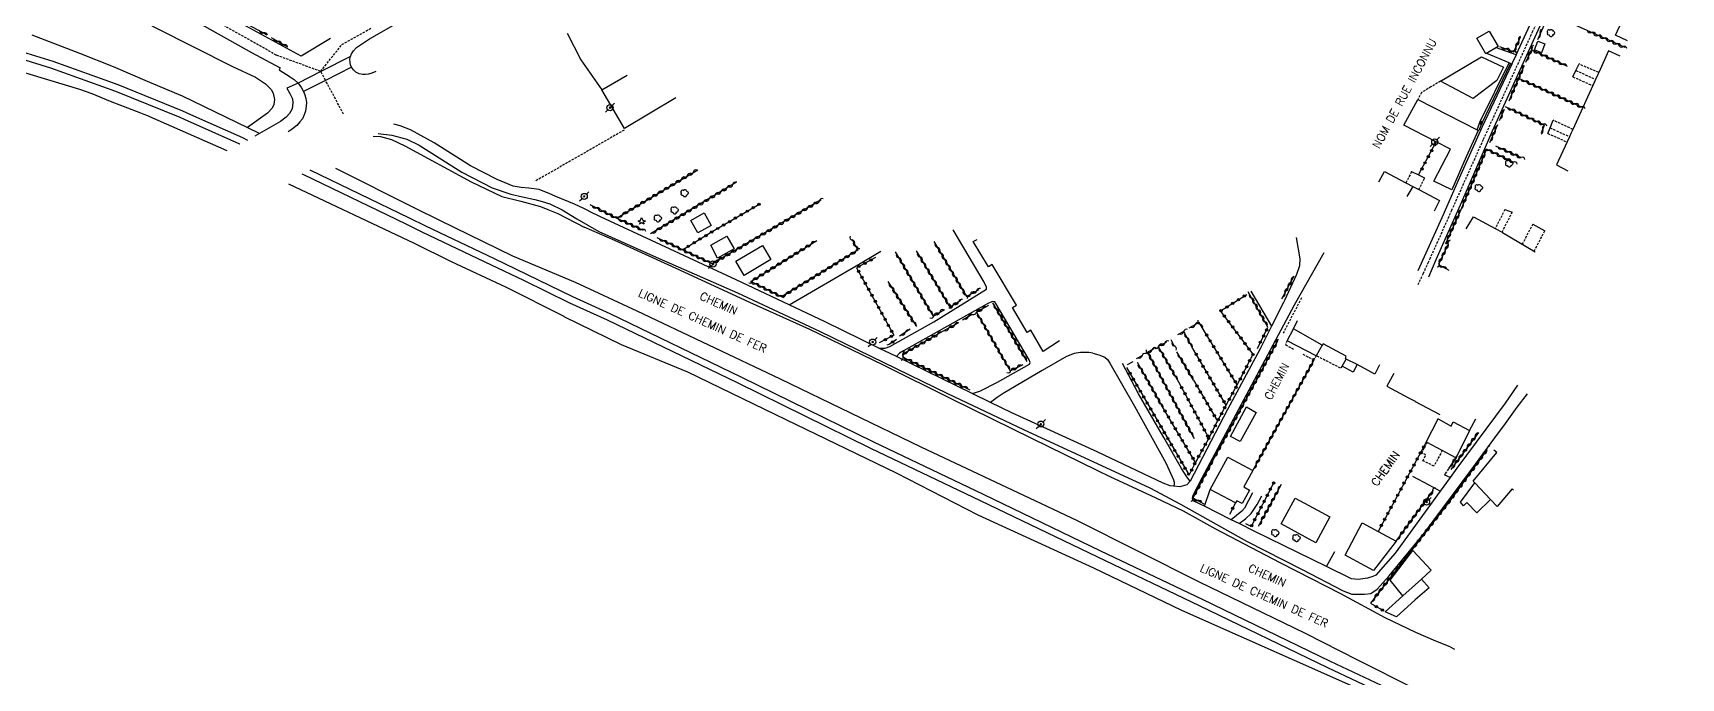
# Model space of a CAD drawing. Header units: millimetres. Extents: x 266000 to 267000, y 124222 to 125000.
# Drawn here: x 266566.4 to 266926.9, y 124460.7 to 124601.8 of the extents above; entities that cross this region are included whole.
import ezdxf
from ezdxf.enums import TextEntityAlignment as Align

# ---------------------------------------------------------------- set-up
doc = ezdxf.new("R2010")
doc.units = ezdxf.units.MM
doc.linetypes.add('DASHED', pattern=[0.75, 0.5, -0.25])
doc.layers.get('0').update_dxf_attribs({"linetype": 'CONTINUOUS'})
for name, color, linetype in [('W0001', 6, 'DASHED'), ('W0004', 5, 'CONTINUOUS'), ('W0008', 7, 'CONTINUOUS'), ('W0014', 7, 'CONTINUOUS'), ('W0017', 7, 'CONTINUOUS'), ('W0051', 7, 'CONTINUOUS'), ('W0071', 7, 'CONTINUOUS'), ('W0101', 7, 'CONTINUOUS'), ('W0104', 1, 'CONTINUOUS'), ('W0105', 7, 'CONTINUOUS'), ('W0112', 1, 'DASHED'), ('W0120', 7, 'CONTINUOUS'), ('W0211', 2, 'CONTINUOUS'), ('W0214', 2, 'CONTINUOUS'), ('W0300', 7, 'CONTINUOUS'), ('W0303', 7, 'CONTINUOUS'), ('W0310', 3, 'CONTINUOUS'), ('W0323', 7, 'CONTINUOUS'), ('W0401', 7, 'CONTINUOUS'), ('W0473', 7, 'CONTINUOUS'), ('W0700', 7, 'CONTINUOUS'), ('W0989', 7, 'CONTINUOUS'), ('W1102', 7, 'CONTINUOUS')]:
    doc.layers.add(name, color=color, linetype=linetype)
doc.styles.get("Standard").update_dxf_attribs({"font": 'romans.shx', "width": 0.85})

# ---------------------------------------------------------------- blocks, each defined once
blk = doc.blocks.new('T303')
for p, q in [((-0.77, 0), (-0.28, 0.21)), ((-0.28, -0.21), (-0.77, 0)), ((-0.28, 0.21), (0, 0.83)), ((0, 0.83), (0.28, 0.21)), ((0.28, 0.21), (0.83, 0)), ((0.83, 0), (0.28, -0.21)), ((-0.49, -0.63), (-0.28, -0.21)), ((0, -0.35), (-0.49, -0.63)), ((0.56, -0.63), (0, -0.35)), ((0.28, -0.21), (0.56, -0.63))]:
    blk.add_line(p, q)
blk = doc.blocks.new('T401')
for p, q in [((-0.3, 0.3), (0, 0.3)), ((-0.3, -0.25), (-0.3, 0.3)), ((-0.3, 0.15), (0, 0.15)), ((-0.3, 0), (0, 0)), ((0, 0.3), (0, -0.25)), ((-0.3, -0.15), (0, -0.15)), ((-0.3, -0.25), (-0.3, -0.3)), ((-0.3, -0.3), (0, -0.3)), ((0, -0.3), (0, -0.25))]:
    blk.add_line(p, q)
blk = doc.blocks.new('T300')
for p, q in [((-0.8, 0.51), (-0.86, 0.34)), ((-0.86, 0.34), (-0.86, 0.17)), ((-0.86, 0.17), (-0.74, 0.06)), ((-0.69, 0.63), (-0.8, 0.51)), ((-0.8, -0.06), (-0.74, 0.06)), ((-0.74, 0.06), (-0.69, 0.11)), ((-0.57, 0.69), (-0.69, 0.63)), ((-0.46, 0.69), (-0.57, 0.69)), ((-0.29, 0.63), (-0.46, 0.69)), ((-0.29, 0.63), (-0.17, 0.74)), ((-0.23, 0.57), (-0.29, 0.63)), ((-0.17, 0.74), (-0.06, 0.8)), ((-0.06, 0.8), (0.06, 0.8)), ((0.06, 0.8), (0.23, 0.74)), ((0.23, 0.74), (0.34, 0.63)), ((0.34, 0.63), (0.4, 0.51)), ((0.46, 0.46), (0.34, 0.46)), ((0.4, 0.51), (0.4, 0.46)), ((0.57, 0.4), (0.46, 0.46)), ((0.57, 0.4), (0.69, 0.29)), ((0.69, 0.29), (0.74, 0.17)), ((0.74, 0.06), (0.69, -0.17)), ((0.74, 0.17), (0.74, 0.06)), ((-0.8, -0.17), (-0.8, -0.06)), ((-0.8, -0.23), (-0.8, -0.17)), ((-0.74, -0.34), (-0.8, -0.23)), ((-0.69, -0.4), (-0.74, -0.34)), ((-0.51, -0.46), (-0.69, -0.4)), ((-0.4, -0.46), (-0.51, -0.46)), ((-0.4, -0.46), (-0.34, -0.46)), ((-0.34, -0.46), (-0.34, -0.4)), ((-0.34, -0.51), (-0.34, -0.46)), ((-0.29, -0.63), (-0.34, -0.51)), ((-0.17, -0.74), (-0.29, -0.63)), ((-0.06, -0.8), (-0.17, -0.74)), ((0.06, -0.8), (-0.06, -0.8)), ((0.17, -0.74), (0.06, -0.8)), ((0.23, -0.69), (0.17, -0.74)), ((0.29, -0.46), (0.23, -0.46)), ((0.29, -0.63), (0.23, -0.69)), ((0.46, -0.4), (0.29, -0.46)), ((0.34, -0.51), (0.29, -0.63)), ((0.34, -0.51), (0.34, -0.46)), ((0.57, -0.34), (0.46, -0.4)), ((0.63, -0.29), (0.57, -0.34)), ((0.69, -0.17), (0.63, -0.29))]:
    blk.add_line(p, q)
blk = doc.blocks.new('T473')
for p, q in [((-0.166667, 0.166667), (0.166667, -0.166667)), ((-0.166667, -0.166667), (0.166667, 0.166667)), ((0.500001, 0.500001), (1.000002, 1.000002)), ((-1.000002, -1.000002), (-0.500001, -0.500001))]:
    blk.add_line(p, q)
blk.add_ellipse((0, 0), major_axis=(0.471405, 0.471405), ratio=1, start_param=5.4977871438, end_param=11.780972451)
blk = doc.blocks.new('t323o')
at = {"color": 0, "linetype": 'Continuous'}
for radius in [0.25, 0.15]:
    blk.add_circle((0, 0), radius, dxfattribs=at)
blk = doc.blocks.new('t310o')
at = {"color": 0, "linetype": 'Continuous'}
for centre, start, end in [((-0.5, 0.38), 216.8699, 323.1304), ((0.5, -0.37), 36.8699, 143.1303)]:
    blk.add_arc(centre, 0.625, start, end, dxfattribs=at)

msp = doc.modelspace()

# ---------------------------------------------------------------- linework, layer by layer
at = {"layer": 'W0001'}
for points in [[(266909.45, 124641.45), (266908.82, 124637.62), (266908.43, 124635.26), (266908.12, 124633.39), (266902.75, 124620.8), (266894.39, 124602.13), (266883.56, 124578.42), (266876.67, 124562.99), (266871.98, 124552.54), (266871.55, 124551.6), (266870.43, 124549.16), (266869.2, 124546.47)], [(266629.31, 124593.4), (266619.61, 124596.94), (266601.87, 124607.01), (266582.09, 124618), (266566.58, 124626.65)], [(266629.31, 124593.4), (266633.96, 124599.25), (266640.25, 124602.82)], [(266634.32, 124584.05), (266630.36, 124591.44), (266629.33, 124593.36), (266629.31, 124593.4)]]:
    msp.add_lwpolyline(points, dxfattribs=at)
at = {"layer": 'W0004'}
for points in [[(266882.27, 124580.61), (266882.92, 124582.45), (266889.25, 124595.27)], [(266889.53, 124595.15), (266883.2, 124581.93), (266882.61, 124580.48)]]:
    msp.add_lwpolyline(points, dxfattribs=at)
at = {"layer": 'W0008'}
for points in [[(266631.45, 124600.56), (266625.01, 124596.7), (266608.97, 124605.51), (266598.06, 124611.39), (266572.56, 124625.95), (266570.72, 124626.88), (266570.49, 124627.17), (266570.36, 124627.67), (266570.46, 124628.03), (266570.86, 124628.39), (266583.57, 124636.46), (266594.18, 124642.68), (266608.54, 124650.72), (266608.7, 124650.65), (266608.86, 124650.39), (266614.54, 124640.31)], [(266907.62, 124634.8), (266905.36, 124629.3), (266899.03, 124615.05), (266891.19, 124597.9), (266890.79, 124597.01), (266889.95, 124595.17), (266889.87, 124595.01), (266883.29, 124581.15), (266878.63, 124570.67), (266874.53, 124561.37), (266869.3, 124549.74)], [(266871.72, 124548.42), (266873.33, 124552.21), (266878.91, 124564.87), (266884.1, 124576.85), (266885.63, 124580.37), (266891.3, 124592.96), (266901.93, 124616.41), (266908.82, 124632.2), (266910.4, 124636.36)], [(266564.21, 124625.11), (266570.61, 124621.81), (266582.35, 124615.38), (266593.62, 124609.14), (266614.2, 124597.55), (266620.44, 124594.18), (266620.27, 124593.76), (266622.67, 124592.24), (266623.53, 124591.61), (266624.38, 124590.82)]]:
    msp.add_lwpolyline(points, dxfattribs=at)
at = {"layer": 'W0014'}
for points in [[(266641.38, 124593.38), (266640.53, 124593.02), (266639.77, 124592.82), (266639.11, 124592.72), (266638.55, 124592.73), (266637.7, 124592.86), (266637.01, 124593.22), (266636.48, 124593.72), (266636.06, 124594.34)], [(266624.38, 124590.82), (266621.91, 124589.74), (266622.6, 124588.55), (266623.12, 124587.4), (266623.25, 124586.51), (266623.05, 124585.23), (266622.49, 124584.15), (266621.77, 124583.36), (266620.55, 124582.41), (266614.9, 124579.19)], [(266624.38, 124590.82), (266625.13, 124589.8), (266625.59, 124589.01), (266625.85, 124588.25), (266626.05, 124587.43), (266626.18, 124586.57), (266626.15, 124585.78), (266625.98, 124584.7), (266625.71, 124583.88), (266625.32, 124583.05), (266624.79, 124582.33), (266624.1, 124581.58), (266622.85, 124580.59), (266622.2, 124580.2)]]:
    msp.add_lwpolyline(points, dxfattribs=at)
at = {"layer": 'W0017'}
for points in [[(266683.22, 124601.79), (266686.24, 124595.96), (266690.79, 124589.33)], [(266890.79, 124597.01), (266886.47, 124598.58)], [(266889.87, 124595.01), (266889.53, 124595.15), (266889.25, 124595.27), (266884.36, 124597.34)], [(266751.37, 124532.86), (266752.76, 124532.86), (266753.78, 124533.22), (266763.39, 124538.59), (266774.92, 124545.77), (266774.92, 124546.17), (266774.43, 124547.29), (266767.64, 124558.72)], [(266731.8, 124542.3), (266747.31, 124551.35), (266751.85, 124554.07)], [(266832.73, 124545.32), (266837.29, 124537.63)], [(266771.84, 124522.89), (266773.51, 124523.45), (266777.33, 124525.41), (266784.35, 124529.35), (266784.48, 124529.68), (266784.25, 124530.27), (266776.74, 124542.98), (266776.35, 124543.02), (266775.4, 124542.69), (266756.79, 124532.26), (266755.9, 124531.71), (266755.23, 124530.98)], [(266798.23, 124531.75), (266797.34, 124531.91), (266795.5, 124531.92), (266794.09, 124531.69), (266792.41, 124531.04), (266787.14, 124527.92), (266778.58, 124522.9), (266777.26, 124522.05), (266775.83, 124520.95)], [(266798.23, 124531.75), (266799.55, 124531.41), (266800.8, 124530.85), (266801.39, 124530.36), (266801.91, 124529.57), (266807.32, 124520.12), (266814.27, 124507.63), (266815.84, 124504.01), (266815.97, 124503.49), (266816.01, 124502.96), (266815.85, 124502.67)], [(266819.46, 124503.77), (266818.74, 124504.66), (266817.62, 124506.54), (266813.76, 124513.29), (266808.22, 124522.81), (266804.71, 124529.46)], [(266874.15, 124501.52), (266871.78, 124502.88), (266868.17, 124504.79)], [(266876.36, 124504.57), (266875.18, 124505.03), (266875.37, 124505.38)], [(266822.61, 124498.24), (266823.89, 124501.9)], [(266833.12, 124501.18), (266831.41, 124497.86), (266830.78, 124497.2), (266828.48, 124495.31)], [(266830.22, 124494.44), (266831.57, 124495.46), (266832.82, 124496.64), (266834.14, 124498.65), (266835.16, 124500.49)], [(266849.34, 124485.06), (266851.12, 124488.38)]]:
    msp.add_lwpolyline(points, dxfattribs=at)
at = {"layer": 'W0051'}
for points in [[(266636.06, 124594.34), (266635.86, 124594.8), (266635.73, 124595.33), (266635.66, 124596.09), (266635.8, 124596.68), (266636.03, 124597.24), (266636.46, 124597.93), (266637.15, 124598.62), (266640.02, 124600.49), (266646.26, 124604.1), (266648.91, 124605.64), (266663.24, 124614.16), (266679.87, 124623.97), (266696.21, 124633.61), (266716.93, 124645.77), (266724.92, 124650.36), (266759.99, 124671)], [(266635.8, 124596.68), (266629.33, 124593.36), (266624.38, 124590.82)], [(266636.06, 124594.34), (266630.36, 124591.44), (266625.59, 124589.01)]]:
    msp.add_lwpolyline(points, dxfattribs=at)
at = {"layer": 'W0071'}
for points in [[(266842.67, 124557.05), (266843.51, 124552.4), (266843.38, 124550.86), (266842.78, 124548.99), (266840.11, 124543.27), (266839.89, 124542.84), (266837.29, 124537.63), (266834.82, 124532.68), (266827.66, 124519.44), (266819.46, 124503.77), (266819.37, 124503.6), (266818.74, 124502.94), (266817.23, 124502.52), (266815.85, 124502.67), (266815.12, 124502.75), (266813.61, 124503.32), (266799.12, 124510.12), (266780.48, 124518.68), (266775.83, 124520.95), (266771.84, 124522.89), (266755.23, 124530.98), (266751.37, 124532.86), (266739.66, 124538.57), (266731.8, 124542.3), (266720.17, 124547.82), (266703.71, 124555.48), (266690.53, 124561.56), (266688.26, 124562.65), (266687.57, 124563.05), (266686.9, 124563.37), (266684.81, 124564.37), (266680.74, 124566.05), (266679.31, 124566.67), (266678.37, 124567.08), (266677.09, 124567.54), (266674.82, 124567.81), (266673.14, 124568.01), (266671.43, 124568.31), (266667.88, 124569.76), (266662.1, 124572.7), (266654.11, 124577.79), (266648.99, 124580.59), (266646.68, 124581.45), (266645.33, 124581.85)], [(266641.92, 124579.84), (266644.91, 124579.43), (266648.13, 124578.57), (266650.83, 124577.25), (266660.19, 124571.35), (266666.83, 124567.91), (266670.94, 124566.55), (266673.47, 124565.92), (266676.17, 124565.39), (266677.75, 124564.93), (266679.46, 124564.43), (266682.12, 124563.14), (266685.37, 124561.13), (266690.14, 124558.39), (266703.38, 124552.44), (266720.5, 124544.97), (266738.45, 124536.58), (266766.38, 124522.91), (266783.01, 124515.01), (266810.66, 124502.26), (266817.36, 124498.69), (266831.78, 124490.6), (266843.98, 124484.39), (266852.98, 124479.74), (266854.82, 124479.04), (266857.65, 124479), (266859, 124479.16), (266860.38, 124480.08), (266863.05, 124483.01), (266870.54, 124492.14), (266881.09, 124506.36), (266886.94, 124514.29), (266888.1, 124515.87), (266890.98, 124519.93), (266893.25, 124522.88)], [(266891.11, 124524.72), (266888.39, 124520.79), (266877.84, 124506.6), (266876.36, 124504.57), (266874.15, 124501.52), (266864.31, 124488), (266860.09, 124483.14), (266859.47, 124482.88), (266858.28, 124482.49), (266856.21, 124482.23), (266854.79, 124482.4), (266849.34, 124485.06), (266833.63, 124492.74), (266830.22, 124494.44), (266828.48, 124495.31), (266822.61, 124498.24), (266821.67, 124498.71), (266820.12, 124499.44), (266819.99, 124499.93), (266820.13, 124500.66), (266822.11, 124504.44), (266833.57, 124525.9), (266842.28, 124542.29), (266848.77, 124553.75)]]:
    msp.add_lwpolyline(points, dxfattribs=at)
at = {"layer": 'W0101'}
for points in [[(266915.12, 124600.1), (266912.55, 124601.29), (266914.84, 124606.35), (266915.4, 124607.59), (266915.51, 124607.84), (266916.08, 124609.09), (266916.39, 124609.79), (266918.2, 124613.79), (266918.6, 124614.68), (266920.55, 124619), (266921.09, 124620.2), (266921.57, 124621.26), (266921.67, 124621.48), (266921.92, 124622.03), (266923.91, 124626.43), (266926.57, 124625.24)], [(266913.56, 124596.75), (266911.02, 124597.9), (266908.85, 124593.14), (266908.65, 124592.69), (266908.17, 124591.64), (266907.55, 124590.29), (266906.02, 124586.93), (266905.36, 124585.48), (266903.18, 124580.71), (266902.84, 124579.96), (266902.45, 124579.11), (266901.92, 124577.95), (266899.62, 124572.92), (266902.09, 124571.62)], [(266860.79, 124569.22), (266862.01, 124571.46), (266866.68, 124569.02), (266868.19, 124568.23), (266869.52, 124567.53), (266874.05, 124565.16), (266872.88, 124562.84)], [(266879.88, 124558.95), (266881.44, 124561.6), (266886.23, 124559.03), (266887.71, 124558.24), (266887.82, 124558.18), (266894.98, 124553.95)], [(266787.32, 124532.14), (266784.65, 124536.76), (266783.83, 124536.27), (266780.61, 124541.76), (266781.49, 124542.26), (266776.2, 124551.15), (266775.38, 124550.62), (266772.06, 124556.15), (266772.88, 124556.63)], [(266859.91, 124527.15), (266856.03, 124529.23), (266853.64, 124530.46), (266853.44, 124530.61), (266853.64, 124531.07), (266848.58, 124533.78), (266848.33, 124533.48), (266842.06, 124537.08), (266842.96, 124538.87)], [(266790.9, 124534.42), (266787.32, 124532.14)], [(266860.92, 124529.16), (266859.91, 124527.15)], [(266864.03, 124527.29), (266862.53, 124524.54), (266867.25, 124522), (266868.57, 124521.29), (266868.7, 124521.22), (266868.74, 124521.2), (266874.11, 124518.31)], [(266873.61, 124517.4), (266873.73, 124517.34), (266876.59, 124515.78), (266877.05, 124516.73), (266880.62, 124514.81), (266881.95, 124517.4)], [(266890.22, 124501.74), (266889.9, 124502.04), (266886.67, 124498.17), (266885.2, 124499.73), (266881.79, 124503.34), (266881.42, 124503.74), (266886.56, 124510.01), (266885.91, 124510.49)]]:
    msp.add_lwpolyline(points, dxfattribs=at)
at = {"layer": 'W0104'}
for points in [[(266884.13, 124597.27), (266882.18, 124600.69), (266884.88, 124602.18), (266886.83, 124598.82), (266884.13, 124597.27)], [(266896.32, 124597.49), (266894.77, 124598.08), (266895.55, 124599.99), (266897.07, 124599.4), (266896.32, 124597.49)], [(266881.38, 124587.48), (266874.26, 124591.25), (266883.24, 124596.58), (266888.02, 124594.31), (266886.54, 124591.38)], [(266711.8, 124558.08), (266710.29, 124560.75), (266713.22, 124562.42), (266714.73, 124559.66)], [(266716.13, 124552.55), (266714.62, 124555.35), (266718.18, 124557.35), (266719.72, 124554.55)], [(266721.91, 124548.75), (266720.09, 124551.85), (266725.94, 124555.33), (266727.78, 124552.26), (266721.91, 124548.75)], [(266830.45, 124512.41), (266828.35, 124513.53), (266831.85, 124519.97), (266833.95, 124518.75)], [(266830.89, 124498.82), (266829.67, 124499.45), (266829.41, 124499.02), (266823.89, 124501.9), (266827.75, 124508.99), (266833.2, 124506.09), (266831.22, 124502.51), (266832.5, 124501.75)], [(266846.96, 124490.27), (266839.36, 124494.4), (266842.43, 124499.98), (266846.36, 124497.91), (266850.06, 124495.95)], [(266859.58, 124484.22), (266853.4, 124487.53), (266857.13, 124494.62), (266860.59, 124492.75), (266864.52, 124490.63)], [(266865.98, 124478.65), (266863.22, 124482.04), (266868.17, 124488.55), (266872.18, 124484.26), (266870.07, 124482.26)]]:
    msp.add_lwpolyline(points, close=True, dxfattribs=at)
for points in [[(266695.77, 124580.93), (266690.79, 124589.33), (266696.33, 124592.59)], [(266706.98, 124587.58), (266695.77, 124580.93)], [(266876.4, 124576.4), (266873.32, 124577.99), (266866.24, 124581.65), (266869.29, 124587.26), (266882.27, 124580.61), (266882.48, 124580.5), (266879.89, 124574.69)], [(266879.89, 124574.69), (266876.74, 124567.47), (266872.78, 124569.41), (266876.4, 124576.4)], [(266876.4, 124576.4), (266876.4, 124576.4)], [(266879.89, 124574.69), (266879.89, 124574.69)], [(266848.33, 124533.48), (266847.07, 124531.19), (266840.68, 124534.44), (266842.06, 124537.08)], [(266856.03, 124529.23), (266855.12, 124527.59), (266852.73, 124528.89), (266853.64, 124530.46)], [(266880.62, 124514.81), (266877.85, 124509.21), (266877.65, 124508.84), (266877.62, 124508.85), (266874.64, 124510.43), (266871.36, 124512.17), (266871.13, 124512.29), (266873.73, 124517.34)], [(266885.2, 124499.73), (266882.17, 124496.77), (266880.03, 124499.05), (266879.31, 124498.36), (266878.59, 124499.12), (266881.79, 124503.34)], [(266870.07, 124482.26), (266871.78, 124480.41), (266868.71, 124477.76)], [(266870.07, 124482.26), (266870.07, 124482.26)], [(266868.71, 124477.76), (266864.62, 124474.05), (266862.12, 124475.14), (266865.98, 124478.65)], [(266868.71, 124477.76), (266868.71, 124477.76)]]:
    msp.add_lwpolyline(points, dxfattribs=at)
at = {"layer": 'W0105'}
for points in [[(266903.2, 124592.19), (266903.88, 124593.61), (266904.55, 124595.02)], [(266897.73, 124579.82), (266898.22, 124581.05), (266898.89, 124582.71)], [(266867.92, 124571.46), (266869.47, 124570.74), (266870.77, 124570.13)], [(266888.33, 124563.15), (266889.95, 124562.59)], [(266894.43, 124559.96), (266897.07, 124558.48)]]:
    msp.add_lwpolyline(points, dxfattribs=at)
at = {"layer": 'W0112'}
for points in [[(266908.85, 124593.14), (266904.55, 124595.02)], [(266874.26, 124591.25), (266872.16, 124590.01), (266870.11, 124588.81), (266869.29, 124587.26)], [(266903.2, 124592.19), (266907.55, 124590.29)], [(266903.88, 124593.61), (266908.17, 124591.64)], [(266695.68, 124580.54), (266676.15, 124569.33)], [(266898.22, 124581.05), (266902.45, 124579.11)], [(266903.18, 124580.71), (266898.89, 124582.71)], [(266897.73, 124579.82), (266901.92, 124577.95)], [(266867.92, 124571.46), (266866.68, 124569.02)], [(266869.52, 124567.53), (266870.77, 124570.13)], [(266888.33, 124563.15), (266886.23, 124559.03)], [(266887.71, 124558.24), (266889.95, 124562.59)], [(266894.43, 124559.96), (266892.14, 124555.63)], [(266894.75, 124554.09), (266897.07, 124558.48)], [(266843.84, 124543.82), (266839.84, 124536.13)], [(266840.68, 124534.44), (266840.32, 124533.59), (266842.22, 124532.58)], [(266847.07, 124531.19), (266846.58, 124530.27), (266845.3, 124530.89), (266844.06, 124531.51)], [(266852.73, 124528.89), (266852.38, 124528.45), (266847.07, 124531.19)], [(266874.64, 124510.43), (266872.81, 124507.03), (266870.38, 124508.21), (266871.07, 124509.52), (266870.12, 124509.84), (266871.36, 124512.17)], [(266875.37, 124505.38), (266877.07, 124508.01), (266877.62, 124508.85), (266877.85, 124509.21)]]:
    msp.add_lwpolyline(points, dxfattribs=at)
at = {"layer": 'W0120'}
msp.add_lwpolyline([(266649.84, 124563.54), (266649.77, 124563.57)], dxfattribs=at)
at = {"layer": 'W0211'}
for points in [[(266608.86, 124575.99), (266591.97, 124583.45), (266591.52, 124583.65), (266590.67, 124583.98), (266589.96, 124584.25), (266583.33, 124586.82), (266579.35, 124588.49), (266576.66, 124589.47), (266565.75, 124592.71), (266551.87, 124597.09), (266539.81, 124600.51), (266526.73, 124603.32), (266514.77, 124605.73), (266502.38, 124608.04), (266492.52, 124609.34), (266480.59, 124610.24), (266472.28, 124610.68), (266461.96, 124610.66), (266455.78, 124610.52), (266449.94, 124609.72), (266445.44, 124609.02), (266443.96, 124608.79)], [(266566.16, 124601.41), (266576.55, 124597.42), (266583.91, 124594.45), (266591.9, 124591.07), (266599, 124588.03), (266615.68, 124579.97)], [(266632.53, 124572.19), (266649.84, 124563.54), (266655.3, 124560.86), (266671.28, 124553.03), (266684.96, 124547.27), (266698.47, 124541.04), (266729.78, 124526.15), (266760.6, 124511.26), (266788.12, 124498.26), (266794.8, 124495.1), (266821.45, 124481.68), (266844.64, 124470.44), (266856.09, 124464.65), (266868.53, 124458.36), (266907.04, 124440.87), (266926.86, 124431.2), (266926.86, 124431.2)], [(266682.6, 124539.71), (266682.55, 124539.74), (266669.78, 124546.2), (266657.94, 124551.7), (266649.82, 124555.72), (266622.36, 124568.71)], [(266876.35, 124467.5), (266873.19, 124468.76), (266868.85, 124470.61), (266862.15, 124473.81), (266852.42, 124479.1), (266842.75, 124484.05), (266839.21, 124485.87), (266825.08, 124493.2), (266818.05, 124497.19), (266812.03, 124500.04), (266805.9, 124502.87), (266802.01, 124504.66), (266799.31, 124505.98), (266784.85, 124513.05), (266767.53, 124521.64), (266752.41, 124529.1), (266736.28, 124536.9), (266723.2, 124542.82), (266707.88, 124549.92), (266693.65, 124556.43), (266686.95, 124559.3)], [(266924.84, 124425.35), (266914.16, 124430.23), (266901.45, 124434.79), (266877.13, 124447.37), (266854.65, 124459.04), (266817.69, 124475.4), (266798.39, 124484.67), (266773.09, 124496.33), (266755.28, 124505.46), (266731.11, 124517.19), (266709.62, 124527.59), (266695.13, 124533.56), (266682.6, 124539.71)]]:
    msp.add_lwpolyline(points, dxfattribs=at)
at = {"layer": 'W0214'}
for points in [[(266559.05, 124621.02), (266570.27, 124615.69), (266572.43, 124614.44), (266578.29, 124611.07), (266592.99, 124603.08), (266610.06, 124594.5), (266615.08, 124592.11), (266615.29, 124592.01), (266617.23, 124590.67), (266618.45, 124589.45), (266618.94, 124588.6), (266619.21, 124587.25), (266619.08, 124586.14), (266618.68, 124585.35), (266617.7, 124584.29), (266613.34, 124581.1)], [(266640.77, 124579.2), (266642.38, 124579.13), (266644.84, 124578.53), (266647.7, 124577.11), (266662.23, 124569.25), (266668.97, 124566.02), (266673.08, 124564.99), (266677.38, 124563.8), (266679.03, 124563.2), (266681.2, 124562.27), (266686.95, 124559.3)], [(266876.35, 124467.5), (266877.32, 124467.01)]]:
    msp.add_lwpolyline(points, dxfattribs=at)
at = {"layer": 'W0310'}
for points in [[(266914.61, 124598.6), (266914.61, 124598.6), (266898, 124606.08), (266895.44, 124600.31)], [(266611.52, 124604.67), (266616.34, 124602.05), (266617.5, 124601.43)], [(266622.13, 124598.67), (266622.13, 124598.67), (266618.59, 124600.73)], [(266887.15, 124598.85), (266890.28, 124597.67), (266891.76, 124600.97)], [(266892.91, 124595.4), (266894.14, 124598.1), (266894.42, 124598.73)], [(266902.01, 124594.5), (266894.14, 124598.1)], [(266892.49, 124594.51), (266891.34, 124591.88), (266889.17, 124586.89)], [(266891.34, 124591.88), (266905.36, 124585.48)], [(266888.19, 124585.08), (266887.08, 124582.6)], [(266896.37, 124580.05), (266897.03, 124581.64), (266888.49, 124585.67)], [(266886.72, 124581.71), (266884.98, 124577.76)], [(266891.99, 124574.47), (266886.36, 124577.07)], [(266890.3, 124573.49), (266884.31, 124576.36), (266878.61, 124562.99)], [(266694.03, 124561.29), (266701.77, 124565.88), (266711.78, 124571.88), (266711.78, 124571.88), (266711.78, 124571.88)], [(266720.28, 124569.13), (266701.46, 124557.82)], [(266694.03, 124561.29), (266688.28, 124564.2)], [(266738.81, 124565.28), (266714.96, 124551.28), (266708.44, 124554.37), (266702.9, 124557)], [(266878.61, 124562.99), (266875.4, 124555.83), (266875.93, 124555.57), (266873.8, 124551.12), (266876.04, 124549.87)], [(266699.91, 124558.61), (266694.03, 124561.29)], [(266745.49, 124556.67), (266746.8, 124554.3), (266730.13, 124544.07), (266723.43, 124547.4), (266737.82, 124556.39)], [(266763.46, 124556.17), (266770.54, 124544.15), (266773.34, 124545.69)], [(266755, 124553.92), (266763.26, 124539.85), (266765.73, 124541.33)], [(266769.35, 124543.26), (266767.01, 124541.82), (266759.6, 124554.1)], [(266842.15, 124548.57), (266839.48, 124543.59)], [(266753.37, 124547.44), (266759.6, 124537.56)], [(266836.51, 124537.44), (266832.19, 124545.14)], [(266775.37, 124542.16), (266772.73, 124540.72), (266780.14, 124527.88), (266782.94, 124529.29)], [(266783.83, 124529.91), (266776.36, 124542.72)], [(266768.81, 124538.36), (266765.32, 124536.46)], [(266771.81, 124540.23), (266769.67, 124538.99)], [(266822.3, 124537), (266821.48, 124538.42), (266819.21, 124537.18)], [(266758.28, 124536.97), (266755.91, 124535.46)], [(266765.32, 124536.46), (266756.89, 124531.68), (266756.66, 124531.15), (266756.79, 124530.85), (266757.51, 124530.42), (266771.32, 124523.75)], [(266814.24, 124534.06), (266812.49, 124533.21), (266816.92, 124525.5)], [(266816.04, 124533.17), (266815.32, 124534.68)], [(266820.06, 124532.76), (266818.09, 124536.45), (266816.74, 124535.73)], [(266838.66, 124534.52), (266824.72, 124508.82)], [(266806.92, 124529.86), (266805.71, 124529.21)], [(266809.03, 124531.21), (266807.65, 124530.49)], [(266811.57, 124532.68), (266810.19, 124531.9), (266820.35, 124513.09)], [(266820.21, 124525.86), (266816.57, 124532.05)], [(266833.2, 124506.09), (266846.58, 124530.27)], [(266807.88, 124529.76), (266813.22, 124520.38)], [(266882.54, 124514.42), (266876.49, 124506.27)], [(266824.72, 124508.82), (266820.07, 124500.08), (266822.5, 124498.76)], [(266884.41, 124510.58), (266884.41, 124510.58), (266876.28, 124499.44), (266858.93, 124477.07)], [(266877.65, 124508.84), (266877.07, 124508.01), (266876.03, 124506.54)], [(266839.4, 124502.98), (266834.38, 124493.81)], [(266864.52, 124490.63), (266872.7, 124501.73)]]:
    msp.add_lwpolyline(points, dxfattribs=at)
at = {"layer": 'W0323'}
for points in [[(266869.47, 124570.74), (266873.32, 124577.99)], [(266708.44, 124554.37), (266714.6, 124558.11), (266725.36, 124564.42)], [(266750.68, 124552.64), (266746.53, 124550.45), (266754.66, 124535.69), (266751.5, 124533.99)], [(266829.78, 124524.79), (266833.25, 124531.49), (266826.16, 124540.98), (266831.89, 124544.59)], [(266829.78, 124524.79), (266822.3, 124537)], [(266834.2, 124532.8), (266836.51, 124537.44)], [(266755.25, 124534.74), (266753.64, 124533.65), (266753.15, 124533.49)], [(266827.34, 124520.35), (266820.06, 124532.76)], [(266805.57, 124528.62), (266819.24, 124505.07), (266820.63, 124507.83)], [(266816.92, 124525.5), (266823.57, 124513.18)], [(266820.21, 124525.86), (266825.49, 124516.83)], [(266827.34, 124520.35), (266829.78, 124524.79)], [(266820.63, 124507.83), (266813.22, 124520.38)], [(266823.57, 124513.18), (266825.49, 124516.83), (266827.34, 124520.35)], [(266823.57, 124513.18), (266820.63, 124507.83)], [(266871.13, 124512.29), (266860.59, 124492.75)], [(266837.85, 124503.57), (266832.87, 124493.81), (266831.68, 124494.41)], [(266829.41, 124499.02), (266828.12, 124496.46)], [(266858.93, 124477.07), (266861.82, 124475.35)]]:
    msp.add_lwpolyline(points, dxfattribs=at)
at = {"layer": 'W0700'}
for points in [[(266366.37, 124603.01), (266375.61, 124605.19), (266375.63, 124605.19), (266384.76, 124606.98), (266399.93, 124609.6), (266412.88, 124611.34), (266414.06, 124611.5), (266426.97, 124612.71), (266439.35, 124613.45), (266443.76, 124613.59), (266452.3, 124613.87), (266466.19, 124613.82), (266479.53, 124613.35), (266494.98, 124612), (266508.84, 124610.28), (266522.28, 124608.11), (266537.9, 124604.82), (266553.61, 124600.87), (266570.7, 124595.61), (266584.94, 124590.51), (266599.07, 124584.75), (266600.85, 124583.96), (266612.19, 124578.92), (266613.32, 124578.38)], [(266366.72, 124601.55), (266375.93, 124603.72), (266375.94, 124603.73), (266385.03, 124605.51), (266400.16, 124608.12), (266412.9, 124609.83), (266414.23, 124610.01), (266427.08, 124611.21), (266439.42, 124611.95), (266443.82, 124612.09), (266452.32, 124612.37), (266466.16, 124612.32), (266479.44, 124611.86), (266494.82, 124610.51), (266508.63, 124608.8), (266522.01, 124606.63), (266537.56, 124603.35), (266553.21, 124599.42), (266570.23, 124594.18), (266584.4, 124589.1), (266598.49, 124583.37), (266599.46, 124582.93), (266611.57, 124577.56), (266611.65, 124577.52)], [(266625.22, 124571), (266625.58, 124570.82), (266647.96, 124560.01), (266651.6, 124558.25), (266666.62, 124551.08), (266673.66, 124547.71), (266683.71, 124542.77), (266691.98, 124539.05), (266720.58, 124525.23), (266749.56, 124510.97), (266773.59, 124499.52), (266799.25, 124487.16), (266821.44, 124476.55), (266849.5, 124462.99), (266875.51, 124450.7), (266899.33, 124439.54), (266910.64, 124434.48), (266924.13, 124428.52)], [(266626.94, 124571.83), (266648.64, 124561.35), (266652.24, 124559.6), (266667.27, 124552.43), (266674.31, 124549.06), (266684.37, 124544.12), (266692.54, 124540.45), (266721.24, 124526.58), (266750.22, 124512.32), (266774.24, 124500.88), (266799.9, 124488.51), (266822.09, 124477.9), (266850.15, 124464.35), (266876.15, 124452.06), (266899.96, 124440.9), (266911.22, 124435.86), (266924.59, 124429.84)]]:
    msp.add_lwpolyline(points, dxfattribs=at)
at = {"layer": 'W1102'}
msp.add_lwpolyline([(266868.19, 124568.23), (266866.9, 124566.02)], dxfattribs=at)

# ---------------------------------------------------------------- block references
at = {"layer": 'W0300', "rotation": 359.9999899820874}
for p in [(266898.44, 124601.77), (266889.3, 124573.22), (266708.94, 124566.72), (266882.66, 124567.87), (266706.76, 124562.98), (266703.1, 124561.21), (266838.14, 124492.36), (266842.78, 124491.26)]:
    msp.add_blockref('T300', p, dxfattribs=at)
at = {"layer": 'W0303', "rotation": 359.9999899820874}
msp.add_blockref('T303', (266699.52, 124560.62), dxfattribs=at)
at = {"layer": 'W0310'}
for p, rotation in [((266616.79, 124601.81), 331.5459054067285), ((266896.05, 124601.68), 246.0946491950534), ((266907.28, 124601.9), 155.7280884681449), ((266908.65, 124601.28), 155.7280884681449), ((266619.89, 124599.97), 149.7699031540592), ((266621.19, 124599.22), 149.7699031540592), ((266888.55, 124598.32), 339.3557951666448), ((266889.96, 124597.79), 339.3557951666448), ((266890.75, 124598.72), 65.90386083543663), ((266891.37, 124600.09), 65.90386083543663), ((266894.15, 124598.13), 65.63898235789291), ((266910.02, 124600.66), 155.7280884681449), ((266911.39, 124600.05), 155.7280884681449), ((266912.75, 124599.43), 155.7280884681449), ((266914.12, 124598.81), 155.7280884681449), ((266892.17, 124593.77), 246.4974559474461), ((266893.53, 124596.77), 65.62627624861571), ((266895.5, 124597.48), 155.403762252696), ((266896.87, 124596.86), 155.403762252696), ((266898.23, 124596.23), 155.403762252696), ((266899.59, 124595.61), 155.403762252696), ((266900.96, 124594.98), 155.403762252696), ((266890.97, 124591.02), 246.5010139648291), ((266891.57, 124592.39), 246.4974559474461), ((266892.71, 124591.25), 335.4747764114741), ((266894.07, 124590.63), 335.4747764114741), ((266889.77, 124588.27), 246.5010139648291), ((266890.37, 124589.64), 246.5010139648291), ((266895.44, 124590.01), 335.4747764114741), ((266896.8, 124589.39), 335.4747764114741), ((266898.17, 124588.76), 335.4747764114741), ((266899.53, 124588.14), 335.4747764114741), ((266900.89, 124587.52), 335.4747764114741), ((266902.26, 124586.89), 335.4747764114741), ((266887.69, 124583.97), 245.7308441756106), ((266889.84, 124585.03), 154.7100883079794), ((266891.2, 124584.39), 154.7100883079794), ((266892.55, 124583.75), 154.7100883079794), ((266903.62, 124586.27), 335.4747764114741), ((266904.99, 124585.65), 335.4747764114741), ((266886.18, 124580.5), 246.2878798061276), ((266893.91, 124583.11), 154.7100883079794), ((266895.27, 124582.47), 154.7100883079794), ((266896.62, 124581.83), 154.7100883079794), ((266896.62, 124580.66), 67.52163123297112), ((266884.74, 124576.15), 154.4008894598784), ((266885.58, 124579.13), 246.2878798061276), ((266887.72, 124576.44), 155.1844379466913), ((266882.73, 124572.65), 246.9127256180535), ((266883.32, 124574.03), 246.9127256180535), ((266883.91, 124575.41), 246.9127256180535), ((266886.09, 124575.51), 154.4008894598784), ((266887.44, 124574.86), 154.4008894598784), ((266888.79, 124574.21), 154.4008894598784), ((266889.08, 124575.81), 155.1844379466913), ((266890.15, 124573.56), 154.4008894598784), ((266890.45, 124575.18), 155.1844379466913), ((266891.81, 124574.55), 155.1844379466913), ((266706.91, 124568.96), 30.9309271019325), ((266708.2, 124569.74), 30.9309271019325), ((266709.49, 124570.51), 30.9309271019325), ((266710.77, 124571.28), 30.9309271019325), ((266880.97, 124568.51), 246.9127256180535), ((266881.56, 124569.89), 246.9127256180535), ((266882.14, 124571.27), 246.9127256180535), ((266700.48, 124565.12), 30.66892664980574), ((266701.77, 124565.88), 30.9309271019325), ((266703.05, 124566.65), 30.9309271019325), ((266704.34, 124567.42), 30.9309271019325), ((266705.63, 124568.19), 30.9309271019325), ((266714.31, 124565.55), 210.9957234787981), ((266715.6, 124566.32), 210.9957234787981), ((266716.88, 124567.09), 210.9957234787981), ((266718.17, 124567.86), 210.9957234787981), ((266719.46, 124568.64), 210.9957234787981), ((266879.79, 124565.75), 246.9127256180535), ((266880.38, 124567.13), 246.9127256180535), ((266689.62, 124563.52), 153.1883629283097), ((266690.95, 124562.84), 153.1883629283097), ((266692.29, 124562.17), 153.1883629283097), ((266695.32, 124562.06), 30.66892664980574), ((266696.61, 124562.82), 30.66892664980574), ((266697.9, 124563.59), 30.66892664980574), ((266699.19, 124564.35), 30.66892664980574), ((266707.88, 124561.68), 210.9957234787981), ((266709.17, 124562.46), 210.9957234787981), ((266710.46, 124563.23), 210.9957234787981), ((266711.74, 124564), 210.9957234787981), ((266713.03, 124564.77), 210.9957234787981), ((266733.2, 124561.99), 210.418268150788), ((266734.5, 124562.75), 210.418268150788), ((266735.79, 124563.51), 210.418268150788), ((266737.08, 124564.27), 210.418268150788), ((266738.38, 124565.03), 210.418268150788), ((266878.23, 124562.14), 245.8135498906289), ((266879.2, 124564.37), 246.9127256180535), ((266693.63, 124561.49), 153.1883629283097), ((266695.39, 124560.67), 155.5443078892453), ((266696.76, 124560.05), 155.5443078892453), ((266698.12, 124559.43), 155.5443078892453), ((266699.49, 124558.81), 155.5443078892453), ((266702.74, 124558.59), 210.9957234787981), ((266704.03, 124559.37), 210.9957234787981), ((266705.31, 124560.14), 210.9957234787981), ((266706.6, 124560.91), 210.9957234787981), ((266726.74, 124558.19), 210.418268150788), ((266728.03, 124558.95), 210.418268150788), ((266729.32, 124559.71), 210.418268150788), ((266730.62, 124560.47), 210.418268150788), ((266731.91, 124561.23), 210.418268150788), ((266876.39, 124558.03), 245.8135498906289), ((266877, 124559.4), 245.8135498906289), ((266877.62, 124560.77), 245.8135498906289), ((266704.26, 124556.35), 154.6427127311089), ((266705.61, 124555.71), 154.6427127311089), ((266706.97, 124555.07), 154.6427127311089), ((266708.32, 124554.43), 154.6427127311089), ((266720.27, 124554.39), 210.418268150788), ((266721.56, 124555.15), 210.418268150788), ((266722.86, 124555.91), 210.418268150788), ((266724.15, 124556.67), 210.418268150788), ((266725.44, 124557.43), 210.418268150788), ((266735.28, 124554.8), 31.97316983824081), ((266736.55, 124555.59), 31.97316983824081), ((266745.59, 124556.47), 298.9395772360051), ((266746.32, 124555.16), 298.9395772360051), ((266764.22, 124554.88), 300.4982337255481), ((266875.28, 124554.22), 244.4108970617889), ((266875.77, 124556.66), 245.8135498906289), ((266875.93, 124555.57), 244.4108970617889), ((266709.68, 124553.78), 154.6458930100983), ((266711.03, 124553.14), 154.6458930100983), ((266712.39, 124552.5), 154.6458930100983), ((266713.74, 124551.86), 154.6458930100983), ((266715.09, 124551.36), 210.418268150788), ((266716.39, 124552.12), 210.418268150788), ((266717.68, 124552.88), 210.418268150788), ((266718.97, 124553.64), 210.418268150788), ((266728.91, 124550.83), 31.97316983824081), ((266730.19, 124551.62), 31.97316983824081), ((266731.46, 124552.41), 31.97316983824081), ((266732.73, 124553.21), 31.97316983824081), ((266734, 124554), 31.97316983824081), ((266741.25, 124550.89), 211.5451211852441), ((266742.53, 124551.67), 211.5451211852441), ((266743.8, 124552.46), 211.5451211852441), ((266745.08, 124553.24), 211.5451211852441), ((266746.36, 124554.03), 211.5451211852441), ((266755.76, 124552.62), 300.429389762456), ((266756.52, 124551.33), 300.429389762456), ((266760.38, 124552.82), 121.0938930426773), ((266761.15, 124551.54), 121.0938930426773), ((266764.98, 124553.59), 300.4982337255481), ((266765.74, 124552.29), 300.4982337255481), ((266766.5, 124551), 300.4982337255481), ((266873.98, 124551.51), 244.4108970617889), ((266874.63, 124552.86), 244.4108970617889), ((266723.82, 124547.65), 31.97316983824081), ((266725.1, 124548.44), 31.97316983824081), ((266726.37, 124549.24), 31.97316983824081), ((266727.64, 124550.03), 31.97316983824081), ((266736.13, 124547.75), 211.5451211852441), ((266737.41, 124548.53), 211.5451211852441), ((266738.69, 124549.32), 211.5451211852441), ((266739.97, 124550.1), 211.5451211852441), ((266757.28, 124550.04), 300.429389762456), ((266758.03, 124548.74), 300.429389762456), ((266758.79, 124547.45), 300.429389762456), ((266761.93, 124550.25), 121.0938930426773), ((266762.7, 124548.97), 121.0938930426773), ((266763.48, 124547.68), 121.0938930426773), ((266767.26, 124549.71), 300.4982337255481), ((266768.02, 124548.42), 300.4982337255481), ((266768.78, 124547.12), 300.4982337255481), ((266841.61, 124547.55), 241.8177707056105), ((266874.73, 124550.6), 330.9280480010156), ((266724.35, 124546.94), 153.544448507044), ((266725.69, 124546.27), 153.544448507044), ((266727.04, 124545.6), 153.544448507044), ((266728.38, 124544.94), 153.544448507044), ((266729.72, 124544.27), 153.544448507044), ((266731.02, 124544.61), 211.5451211852441), ((266732.3, 124545.4), 211.5451211852441), ((266733.58, 124546.18), 211.5451211852441), ((266734.86, 124546.97), 211.5451211852441), ((266754.17, 124546.17), 302.2315536889759), ((266754.97, 124544.9), 302.2315536889759), ((266755.77, 124543.63), 302.2315536889759), ((266759.55, 124546.16), 300.429389762456), ((266760.31, 124544.86), 300.429389762456), ((266761.07, 124543.57), 300.429389762456), ((266764.25, 124546.4), 121.0938930426773), ((266765.02, 124545.11), 121.0938930426773), ((266765.8, 124543.83), 121.0938930426773), ((266769.55, 124545.83), 300.4982337255481), ((266770.31, 124544.54), 300.4982337255481), ((266771.45, 124544.65), 28.83514784555755), ((266772.77, 124545.38), 28.83514784555755), ((266832.92, 124543.84), 119.3146684415887), ((266840.19, 124544.91), 241.8177707056105), ((266840.9, 124546.23), 241.8177707056105), ((266756.57, 124542.36), 302.2315536889759), ((266757.37, 124541.09), 302.2315536889759), ((266758.17, 124539.83), 302.2315536889759), ((266761.83, 124542.28), 300.429389762456), ((266762.59, 124540.98), 300.429389762456), ((266763.42, 124539.95), 30.86130859071239), ((266764.71, 124540.72), 30.86130859071239), ((266766.57, 124542.54), 121.0938930426773), ((266767.57, 124542.16), 211.6716938154592), ((266768.84, 124542.95), 211.6716938154592), ((266772.74, 124540.72), 208.6896205617024), ((266774.05, 124541.44), 208.6896205617024), ((266777.11, 124541.43), 120.260885831005), ((266777.87, 124540.13), 120.260885831005), ((266833.66, 124542.53), 119.3146684415887), ((266834.39, 124541.22), 119.3146684415887), ((266835.12, 124539.91), 119.3146684415887), ((266757.18, 124536.26), 212.4461777631346), ((266758.97, 124538.56), 302.2315536889759), ((266766.64, 124537.18), 208.5701972135543), ((266767.96, 124537.9), 208.5701972135543), ((266770.97, 124539.74), 210.1981657741699), ((266773.48, 124539.43), 299.9797085710161), ((266774.23, 124538.13), 299.9797085710161), ((266774.98, 124536.83), 299.9797085710161), ((266778.62, 124538.84), 120.260885831005), ((266779.38, 124537.54), 120.260885831005), ((266780.14, 124536.24), 120.260885831005), ((266818.06, 124536.44), 208.1055193205771), ((266820.53, 124537.9), 208.7410461000829), ((266821.69, 124538.07), 120.0574243085296), ((266835.86, 124538.6), 119.3146684415887), ((266759, 124532.87), 209.5821450365735), ((266760.31, 124533.61), 209.5821450365735), ((266761.61, 124534.36), 209.5821450365735), ((266762.92, 124535.1), 209.5821450365735), ((266764.22, 124535.84), 209.5821450365735), ((266775.73, 124535.53), 299.9797085710161), ((266776.48, 124534.23), 299.9797085710161), ((266777.23, 124532.93), 299.9797085710161), ((266780.89, 124534.95), 120.260885831005), ((266781.65, 124533.65), 120.260885831005), ((266812.59, 124533.26), 206.0240430829553), ((266813.94, 124533.92), 206.0240430829553), ((266815.97, 124533.33), 115.4501314300303), ((266818.78, 124535.16), 118.0547490533325), ((266819.49, 124533.83), 118.0547490533325), ((266837.59, 124532.55), 241.5325127808834), ((266838.31, 124533.87), 241.5325127808834), ((266756.66, 124531.15), 246.2906720683585), ((266757.7, 124532.13), 209.5821450365735), ((266757.81, 124530.28), 334.2037491962101), ((266759.16, 124529.63), 334.2037491962101), ((266777.98, 124531.63), 299.9797085710161), ((266778.73, 124530.33), 299.9797085710161), ((266779.48, 124529.03), 299.9797085710161), ((266782.4, 124532.36), 120.260885831005), ((266783.16, 124531.06), 120.260885831005), ((266808.98, 124531.18), 207.534402612961), ((266810.36, 124531.57), 298.3815473277469), ((266811.16, 124532.45), 209.6108563258405), ((266811.08, 124530.25), 298.3815473277469), ((266811.79, 124528.93), 298.3815473277469), ((266813.18, 124532), 299.8680238935466), ((266813.93, 124530.7), 299.8680238935466), ((266814.68, 124529.4), 299.8680238935466), ((266817.33, 124530.75), 120.442489733683), ((266818.09, 124529.46), 120.442489733683), ((266836.16, 124529.92), 241.5325127808834), ((266836.88, 124531.24), 241.5325127808834), ((266846.27, 124529.71), 61.0448746325227), ((266760.51, 124528.97), 334.2037491962101), ((266761.86, 124528.32), 334.2037491962101), ((266763.21, 124527.67), 334.2037491962101), ((266764.57, 124527.01), 334.2037491962101), ((266765.92, 124526.36), 334.2037491962101), ((266767.27, 124525.71), 334.2037491962101), ((266780.29, 124527.95), 26.72041255037606), ((266781.63, 124528.63), 26.72041255037606), ((266808.62, 124528.46), 299.65078559547), ((266809.36, 124527.16), 299.65078559547), ((266810.11, 124525.85), 299.65078559547), ((266812.5, 124527.61), 298.3815473277469), ((266813.22, 124526.29), 298.3815473277469), ((266815.42, 124528.1), 299.8680238935466), ((266816.17, 124526.8), 299.8680238935466), ((266818.85, 124528.17), 120.442489733683), ((266819.61, 124526.88), 120.442489733683), ((266834.02, 124525.96), 241.5325127808834), ((266834.73, 124527.28), 241.5325127808834), ((266835.45, 124528.6), 241.5325127808834), ((266844.1, 124525.77), 61.0448746325227), ((266844.82, 124527.09), 61.0448746325227), ((266845.55, 124528.4), 61.0448746325227), ((266768.62, 124525.06), 334.2037491962101), ((266769.97, 124524.4), 334.2037491962101), ((266810.85, 124524.55), 299.65078559547), ((266811.59, 124523.25), 299.65078559547), ((266812.33, 124521.94), 299.65078559547), ((266813.93, 124524.97), 298.3815473277469), ((266814.64, 124523.65), 298.3815473277469), ((266815.35, 124522.33), 298.3815473277469), ((266831.87, 124522.01), 241.5325127808834), ((266832.59, 124523.32), 241.5325127808834), ((266833.3, 124524.64), 241.5325127808834), ((266841.92, 124521.84), 61.0448746325227), ((266842.64, 124523.15), 61.0448746325227), ((266843.37, 124524.46), 61.0448746325227), ((266813.07, 124520.64), 299.65078559547), ((266816.07, 124521.01), 298.3815473277469), ((266816.78, 124519.69), 298.3815473277469), ((266817.49, 124518.37), 298.3815473277469), ((266829.73, 124518.05), 241.5325127808834), ((266830.44, 124519.37), 241.5325127808834), ((266831.16, 124520.69), 241.5325127808834), ((266840.46, 124519.21), 61.0448746325227), ((266841.19, 124520.52), 61.0448746325227), ((266818.21, 124517.05), 298.3815473277469), ((266818.92, 124515.73), 298.3815473277469), ((266819.63, 124514.41), 298.3815473277469), ((266828.3, 124515.41), 241.5325127808834), ((266829.01, 124516.73), 241.5325127808834), ((266838.29, 124515.27), 61.0448746325227), ((266839.01, 124516.59), 61.0448746325227), ((266839.74, 124517.9), 61.0448746325227), ((266826.15, 124511.46), 241.5325127808834), ((266826.87, 124512.77), 241.5325127808834), ((266827.58, 124514.09), 241.5325127808834), ((266836.11, 124511.34), 61.0448746325227), ((266836.83, 124512.65), 61.0448746325227), ((266837.56, 124513.96), 61.0448746325227), ((266880.07, 124511.09), 233.4563614436581), ((266880.96, 124512.29), 233.4563614436581), ((266881.85, 124513.5), 233.4563614436581), ((266824.41, 124508.23), 241.9574604286354), ((266825.44, 124510.14), 241.5325127808834), ((266833.93, 124507.4), 61.0448746325227), ((266834.66, 124508.71), 61.0448746325227), ((266835.38, 124510.02), 61.0448746325227), ((266876.9, 124507.76), 234.8754171026686), ((266877.39, 124507.47), 233.4563614436581), ((266878.28, 124508.68), 233.4563614436581), ((266879.17, 124509.88), 233.4563614436581), ((266882.58, 124508.08), 233.8984302874446), ((266883.46, 124509.29), 233.8984302874446), ((266884.35, 124510.5), 233.8984302874446), ((266822.29, 124504.25), 241.9574604286354), ((266823, 124505.58), 241.9574604286354), ((266823.7, 124506.9), 241.9574604286354), ((266879.93, 124504.44), 233.8984302874446), ((266880.81, 124505.65), 233.8984302874446), ((266881.7, 124506.86), 233.8984302874446), ((266820.18, 124500.28), 241.9574604286354), ((266820.88, 124501.61), 241.9574604286354), ((266821.59, 124502.93), 241.9574604286354), ((266837.98, 124500.39), 241.3064117221927), ((266838.7, 124501.71), 241.3064117221927), ((266871.64, 124500.29), 53.61617627033754), ((266872.53, 124501.5), 53.61617627033754), ((266877.28, 124500.8), 233.8984302874446), ((266878.16, 124502.02), 233.8984302874446), ((266879.04, 124503.23), 233.8984302874446), ((266821.18, 124499.47), 331.4903258164171), ((266835.82, 124496.44), 241.3064117221927), ((266836.54, 124497.76), 241.3064117221927), ((266837.26, 124499.07), 241.3064117221927), ((266868.97, 124496.67), 53.61617627033754), ((266869.86, 124497.87), 53.61617627033754), ((266870.75, 124499.08), 53.61617627033754), ((266874.56, 124497.22), 232.2050777565416), ((266875.48, 124498.4), 232.2050777565416), ((266876.39, 124499.59), 233.8984302874446), ((266835.1, 124495.13), 241.3064117221927), ((266866.3, 124493.04), 53.61617627033754), ((266867.19, 124494.25), 53.61617627033754), ((266868.08, 124495.46), 53.61617627033754), ((266871.8, 124493.66), 232.2050777565416), ((266872.72, 124494.85), 232.2050777565416), ((266873.64, 124496.03), 232.2050777565416), ((266865.41, 124491.84), 53.61617627033754), ((266869.04, 124490.11), 232.2050777565416), ((266869.96, 124491.29), 232.2050777565416), ((266870.88, 124492.48), 232.2050777565416), ((266866.29, 124486.55), 232.2050777565416), ((266867.2, 124487.74), 232.2050777565416), ((266868.12, 124488.92), 232.2050777565416), ((266863.53, 124482.99), 232.2050777565416), ((266864.45, 124484.18), 232.2050777565416), ((266865.37, 124485.37), 232.2050777565416), ((266860.77, 124479.44), 232.2050777565416), ((266861.69, 124480.62), 232.2050777565416), ((266862.61, 124481.81), 232.2050777565416), ((266859.85, 124478.25), 232.2050777565416)]:
    msp.add_blockref('t310o', p, dxfattribs=dict(at, rotation=rotation))
at = {"layer": 'W0323'}
for p, rotation in [((266872.99, 124577.36), 62.04865342338428), ((266870.88, 124573.39), 62.04865342338428), ((266871.58, 124574.71), 62.04865342338428), ((266872.29, 124576.04), 62.04865342338428), ((266870.18, 124572.06), 62.04865342338428), ((266721.33, 124562.05), 30.37883924432427), ((266722.62, 124562.81), 30.37883924432427), ((266723.91, 124563.57), 30.37883924432427), ((266725.21, 124564.33), 30.37883924432427), ((266716.15, 124559.02), 30.37883924432427), ((266717.44, 124559.77), 30.37883924432427), ((266718.74, 124560.53), 30.37883924432427), ((266720.03, 124561.29), 30.37883924432427), ((266709.72, 124555.15), 31.25426324368394), ((266711.01, 124555.93), 31.25426324368394), ((266712.29, 124556.7), 31.25426324368394), ((266713.57, 124557.48), 31.25426324368394), ((266714.86, 124558.26), 30.37883924432427), ((266748.36, 124551.41), 207.8915602981983), ((266749.68, 124552.11), 207.8915602981983), ((266746.99, 124549.63), 298.8534117730218), ((266747.03, 124550.71), 207.8915602981983), ((266747.71, 124548.31), 298.8534117730218), ((266748.44, 124547), 298.8534117730218), ((266749.16, 124545.68), 298.8534117730218), ((266749.88, 124544.37), 298.8534117730218), ((266831.33, 124544.23), 32.19281707980453), ((266750.61, 124543.06), 298.8534117730218), ((266751.33, 124541.74), 298.8534117730218), ((266752.05, 124540.43), 298.8534117730218), ((266826.25, 124541.04), 32.19281707980453), ((266827.52, 124541.83), 32.19281707980453), ((266828.79, 124542.63), 32.19281707980453), ((266830.06, 124543.43), 32.19281707980453), ((266752.78, 124539.12), 298.8534117730218), ((266753.5, 124537.8), 298.8534117730218), ((266826.99, 124539.86), 126.7576536804846), ((266827.89, 124538.66), 126.7576536804846), ((266828.79, 124537.46), 126.7576536804846), ((266836.21, 124536.83), 63.48442703095907), ((266752.82, 124534.7), 208.3342424830645), ((266754.14, 124535.41), 208.3342424830645), ((266754.23, 124536.49), 298.8534117730218), ((266754.45, 124534.2), 213.8372730299727), ((266823.08, 124535.72), 121.4597135014103), ((266823.87, 124534.44), 121.4597135014103), ((266824.65, 124533.17), 121.4597135014103), ((266829.68, 124536.26), 126.7576536804846), ((266830.58, 124535.06), 126.7576536804846), ((266831.48, 124533.85), 126.7576536804846), ((266834.87, 124534.15), 63.48442703095907), ((266835.54, 124535.49), 63.48442703095907), ((266820.81, 124531.47), 120.3793628511694), ((266821.57, 124530.18), 120.3793628511694), ((266825.43, 124531.89), 121.4597135014103), ((266826.22, 124530.61), 121.4597135014103), ((266832.38, 124532.65), 126.7576536804846), ((266832.53, 124530.11), 62.64733424872226), ((266833.22, 124531.45), 62.64733424872226), ((266806.33, 124527.32), 300.1384506633217), ((266807.08, 124526.02), 300.1384506633217), ((266822.33, 124528.88), 120.3793628511694), ((266823.09, 124527.59), 120.3793628511694), ((266823.85, 124526.29), 120.3793628511694), ((266827, 124529.33), 121.4597135014103), ((266827.78, 124528.05), 121.4597135014103), ((266828.56, 124526.77), 121.4597135014103), ((266830.47, 124526.12), 62.64733424872226), ((266831.16, 124527.45), 62.64733424872226), ((266831.85, 124528.78), 62.64733424872226), ((266807.83, 124524.72), 300.1384506633217), ((266808.59, 124523.43), 300.1384506633217), ((266817.63, 124524.18), 298.3756007123937), ((266818.34, 124522.86), 298.3756007123937), ((266820.96, 124524.56), 300.3191451303163), ((266821.72, 124523.27), 300.3191451303163), ((266824.61, 124525), 120.3793628511694), ((266825.37, 124523.71), 120.3793628511694), ((266826.12, 124522.41), 120.3793628511694), ((266828.78, 124522.98), 61.16294038671867), ((266829.35, 124525.49), 121.4597135014103), ((266829.51, 124524.29), 61.16294038671867), ((266809.34, 124522.13), 300.1384506633217), ((266810.09, 124520.83), 300.1384506633217), ((266810.84, 124519.54), 300.1384506633217), ((266813.98, 124519.09), 120.5612261689218), ((266819.06, 124521.54), 298.3756007123937), ((266819.77, 124520.22), 298.3756007123937), ((266820.48, 124518.9), 298.3756007123937), ((266822.48, 124521.97), 300.3191451303163), ((266823.24, 124520.68), 300.3191451303163), ((266823.99, 124519.38), 300.3191451303163), ((266826.88, 124521.12), 120.3793628511694), ((266827.06, 124519.82), 62.28106585232968), ((266828.06, 124521.66), 61.16294038671867), ((266811.6, 124518.24), 300.1384506633217), ((266812.35, 124516.94), 300.1384506633217), ((266813.1, 124515.64), 300.1384506633217), ((266814.75, 124517.79), 120.5612261689218), ((266815.51, 124516.5), 120.5612261689218), ((266816.27, 124515.21), 120.5612261689218), ((266821.19, 124517.58), 298.3756007123937), ((266821.91, 124516.26), 298.3756007123937), ((266824.75, 124518.09), 300.3191451303163), ((266824.97, 124515.84), 62.27126888439616), ((266825.66, 124517.17), 62.28106585232968), ((266826.36, 124518.5), 62.28106585232968), ((266813.86, 124514.35), 300.1384506633217), ((266814.61, 124513.05), 300.1384506633217), ((266815.36, 124511.75), 300.1384506633217), ((266817.04, 124513.92), 120.5612261689218), ((266817.8, 124512.63), 120.5612261689218), ((266822.62, 124514.94), 298.3756007123937), ((266822.8, 124511.77), 241.2533074191742), ((266823.33, 124513.62), 298.3756007123937), ((266823.52, 124513.09), 241.2533074191742), ((266824.27, 124514.51), 62.27126888439616), ((266816.12, 124510.45), 300.1384506633217), ((266816.87, 124509.16), 300.1384506633217), ((266817.62, 124507.86), 300.1384506633217), ((266818.56, 124511.34), 120.5612261689218), ((266819.32, 124510.04), 120.5612261689218), ((266820.09, 124508.75), 120.5612261689218), ((266821.35, 124509.14), 241.2533074191742), ((266822.07, 124510.46), 241.2533074191742), ((266869.14, 124508.6), 241.6672499749215), ((266869.85, 124509.92), 241.6672499749215), ((266870.56, 124511.24), 241.6672499749215), ((266818.38, 124506.56), 300.1384506633217), ((266819.13, 124505.27), 300.1384506633217), ((266819.82, 124506.2), 63.3271409993091), ((266820.49, 124507.54), 63.3271409993091), ((266867, 124504.63), 241.6672499749215), ((266867.71, 124505.96), 241.6672499749215), ((266868.42, 124507.28), 241.6672499749215), ((266836.36, 124500.65), 242.9346433926481), ((266837.04, 124501.99), 242.9346433926481), ((266837.73, 124503.32), 242.9346433926481), ((266864.87, 124500.67), 241.6672499749215), ((266865.58, 124501.99), 241.6672499749215), ((266866.29, 124503.31), 241.6672499749215), ((266828.79, 124497.8), 243.318820959795), ((266835, 124497.98), 242.9346433926481), ((266835.68, 124499.31), 242.9346433926481), ((266863.44, 124498.03), 241.6672499749215), ((266864.15, 124499.35), 241.6672499749215), ((266832.95, 124493.97), 242.9346433926481), ((266833.63, 124495.31), 242.9346433926481), ((266834.31, 124496.64), 242.9346433926481), ((266861.31, 124494.07), 241.6672499749215), ((266862.02, 124495.39), 241.6672499749215), ((266862.73, 124496.71), 241.6672499749215), ((266860.22, 124476.3), 329.3080624506933), ((266861.51, 124475.54), 329.3080624506933)]:
    msp.add_blockref('t323o', p, dxfattribs=dict(at, rotation=rotation))
at = {"layer": 'W0401', "rotation": 154.5859812404501}
msp.add_blockref('T401', (266883.04, 124582.15), dxfattribs=at)
at = {"layer": 'W0473', "rotation": 359.9999899820874}
for p in [(266692.6, 124585.47), (266873, 124577.98), (266686.95, 124566.04), (266715.12, 124551.25), (266750.05, 124534.17), (266786.83, 124516.23), (266871.21, 124499.16)]:
    msp.add_blockref('T473', p, dxfattribs=at)

# ---------------------------------------------------------------- texts
at = {"layer": 'W0989'}
for s, rotation, p in [('NOM DE RUE INCONNU', 61.7566, (266860.03, 124576.77)), ('LIGNE DE CHEMIN DE FER', 335.8441, (266699, 124545.05)), ('CHEMIN', 335.8441, (266712.41, 124544.41)), ('CHEMIN', 62.2103, (266836.4, 124521.74)), ('CHEMIN', 54.3048, (266859.66, 124502.95)), ('LIGNE DE CHEMIN DE FER', 335.8441, (266821.82, 124484.9)), ('CHEMIN', 335.8441, (266832.37, 124484.9))]:
    msp.add_text(s, height=1.75, rotation=rotation, dxfattribs=at).set_placement(p, align=Align.MIDDLE_LEFT)

doc.saveas('drawing.dxf')
